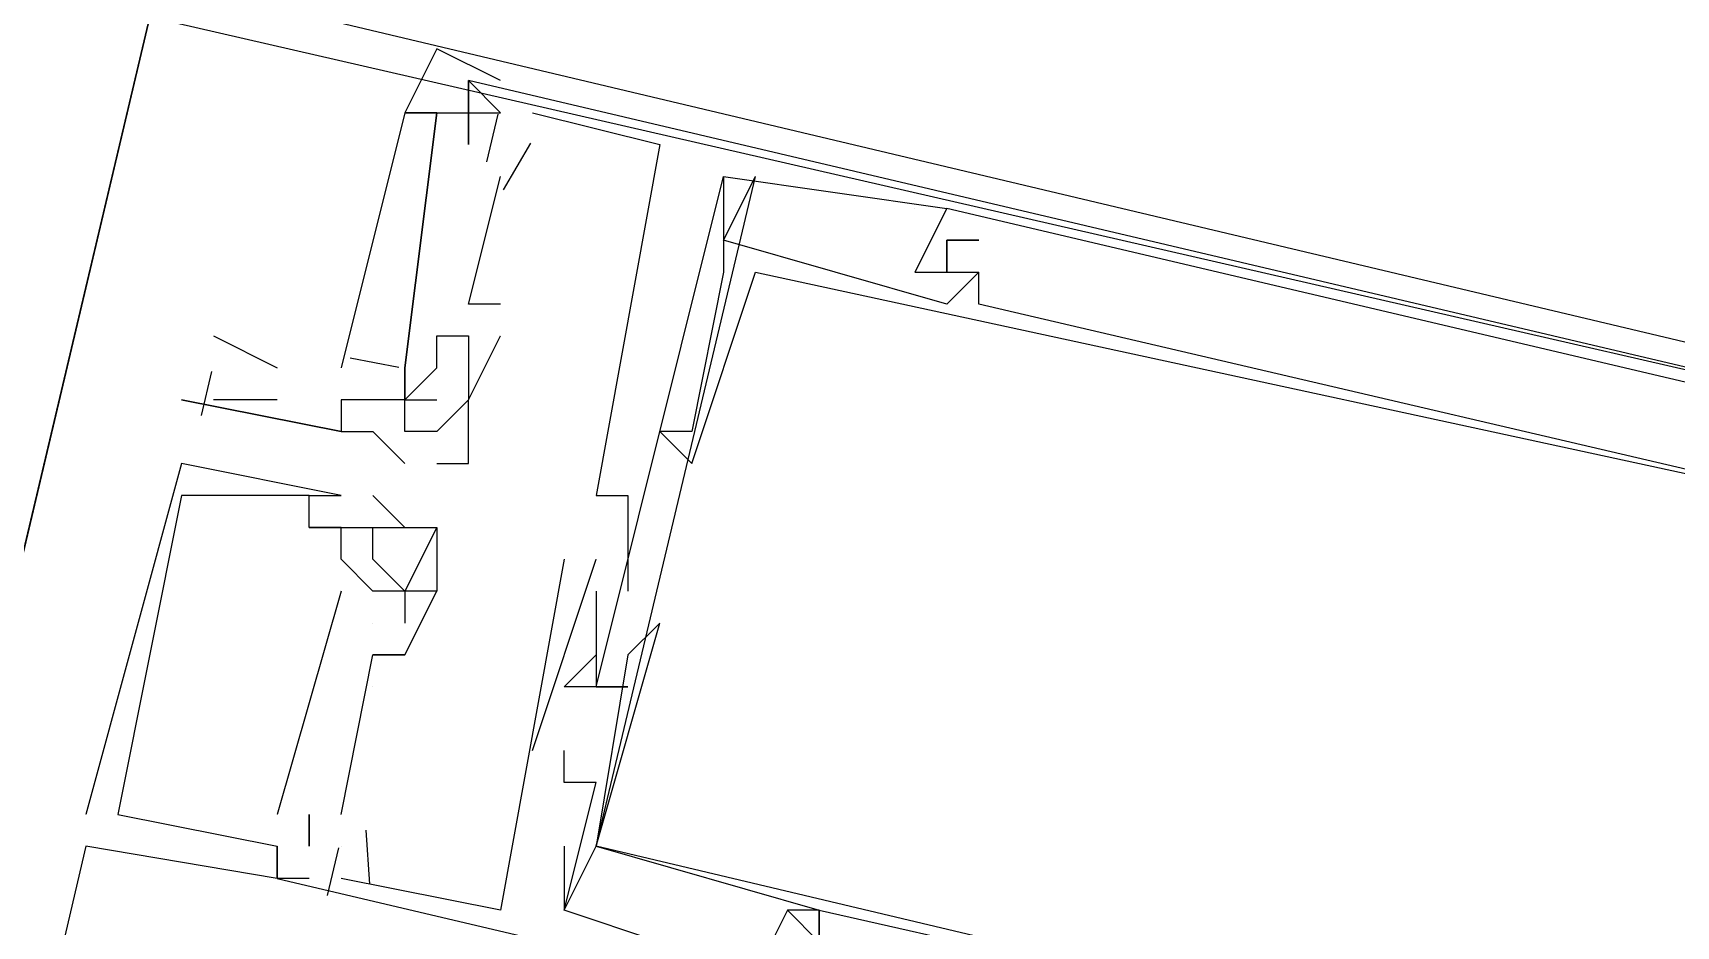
# Model space of a CAD drawing. Header units: feet. Extents: x -84 to 198, y -22 to 181.
# Drawn here: x 38.511 to 39.198, y 107.144 to 107.518 of the extents above; entities that cross this region are included whole.
import ezdxf

# ---------------------------------------------------------------- set-up
doc = ezdxf.new("R2010")
doc.units = ezdxf.units.FT
doc.layers.add('A-LINEA', color=7, linetype='CONTINUOUS')

msp = doc.modelspace()

# ---------------------------------------------------------------- linework, layer by layer
at = {"layer": 'A-LINEA'}
for p, q in [((38.6933, 107.4978), (38.6933, 107.4978)), ((38.6933, 107.4978), (38.6933, 107.4978)), ((38.6933, 107.4978), (38.6933, 107.4978)), ((38.6933, 107.4978), (38.6933, 107.4978)), ((38.6933, 107.4978), (38.6933, 107.4978)), ((38.6933, 107.4978), (38.6933, 107.4978)), ((38.6933, 107.4978), (38.6933, 107.4978)), ((38.68, 107.4844), (38.68, 107.4844)), ((38.68, 107.4844), (38.68, 107.4844)), ((38.68, 107.4844), (38.68, 107.4844)), ((38.6933, 107.4844), (38.6933, 107.4844)), ((38.6933, 107.4844), (38.6933, 107.4844)), ((38.6933, 107.4844), (38.6933, 107.4844)), ((38.6933, 107.4844), (38.6933, 107.4844)), ((38.6933, 107.4844), (38.6933, 107.4844)), ((38.6933, 107.4844), (38.6933, 107.4844)), ((38.701, 107.4638), (38.7057, 107.4838)), ((38.701, 107.4638), (38.7057, 107.4838)), ((38.701, 107.4638), (38.7057, 107.4838)), ((38.7067, 107.4844), (38.7067, 107.4844)), ((38.7067, 107.4844), (38.7067, 107.4844)), ((38.7067, 107.4844), (38.7067, 107.4844)), ((38.72, 107.4844), (38.72, 107.4844)), ((38.72, 107.4844), (38.72, 107.4844)), ((38.72, 107.4844), (38.72, 107.4844)), ((38.6933, 107.4711), (38.6933, 107.4711)), ((38.6933, 107.4711), (38.6933, 107.4711)), ((38.6933, 107.4711), (38.6933, 107.4711)), ((38.7079, 107.4521), (38.7194, 107.4716)), ((38.7079, 107.4521), (38.7194, 107.4716)), ((38.7079, 107.4521), (38.7194, 107.4716)), ((38.7733, 107.4711), (38.7733, 107.4711)), ((38.7733, 107.4711), (38.7733, 107.4711)), ((38.7733, 107.4711), (38.7733, 107.4711)), ((38.7067, 107.4578), (38.7067, 107.4578)), ((38.7067, 107.4578), (38.7067, 107.4578)), ((38.7067, 107.4578), (38.7067, 107.4578)), ((38.7467, 107.1778), (38.8133, 107.4578)), ((38.7467, 107.1778), (38.8133, 107.4578)), ((38.7467, 107.1778), (38.8133, 107.4578)), ((38.8, 107.4311), (38.8133, 107.4578)), ((38.8, 107.4578), (38.8, 107.4578)), ((38.8, 107.4578), (38.8, 107.4578)), ((38.8, 107.4311), (38.8133, 107.4578)), ((38.8, 107.4578), (38.8, 107.4578)), ((38.8, 107.4578), (38.8, 107.4578)), ((38.8, 107.4311), (38.8133, 107.4578)), ((38.8, 107.4578), (38.8, 107.4578)), ((38.8, 107.4578), (38.8, 107.4578)), ((38.8133, 107.4578), (38.8133, 107.4578)), ((38.8133, 107.4578), (38.8133, 107.4578)), ((38.8133, 107.4578), (38.8133, 107.4578)), ((38.88, 107.4444), (38.88, 107.4444)), ((38.88, 107.4444), (38.88, 107.4444)), ((38.88, 107.4444), (38.88, 107.4444)), ((38.8933, 107.4444), (38.8933, 107.4444)), ((38.8933, 107.4444), (38.8933, 107.4444)), ((38.8933, 107.4444), (38.8933, 107.4444)), ((38.8933, 107.4444), (38.8933, 107.4444)), ((38.8933, 107.4444), (38.8933, 107.4444)), ((38.8933, 107.4444), (38.8933, 107.4444)), ((38.8, 107.4311), (38.8, 107.4311)), ((38.8, 107.4311), (38.8, 107.4311)), ((38.8, 107.4311), (38.8, 107.4311)), ((38.8, 107.4311), (38.8, 107.4311)), ((38.8, 107.4311), (38.8, 107.4311)), ((38.8, 107.4311), (38.8, 107.4311)), ((38.8933, 107.4311), (38.8933, 107.4311)), ((38.8933, 107.4311), (38.9067, 107.4311)), ((38.8933, 107.4311), (38.8933, 107.4311)), ((38.8933, 107.4311), (38.8933, 107.4311)), ((38.8933, 107.4311), (38.9067, 107.4311)), ((38.8933, 107.4311), (38.8933, 107.4311)), ((38.8933, 107.4311), (38.8933, 107.4311)), ((38.8933, 107.4311), (38.9067, 107.4311)), ((38.8933, 107.4311), (38.8933, 107.4311)), ((38.9067, 107.4311), (38.9067, 107.4311)), ((38.9067, 107.4311), (38.9067, 107.4311)), ((38.9067, 107.4311), (38.9067, 107.4311)), ((38.8, 107.4178), (38.8, 107.4178)), ((38.8, 107.4178), (38.8, 107.4178)), ((38.8, 107.4178), (38.8, 107.4178)), ((38.8133, 107.4178), (38.8133, 107.4178)), ((38.8133, 107.4178), (38.8133, 107.4178)), ((38.8133, 107.4178), (38.8133, 107.4178)), ((38.88, 107.4178), (38.88, 107.4178)), ((38.88, 107.4178), (38.88, 107.4178)), ((38.88, 107.4178), (38.88, 107.4178)), ((38.8933, 107.4178), (38.8933, 107.4178)), ((38.8933, 107.4178), (38.8933, 107.4178)), ((38.8933, 107.4178), (38.8933, 107.4178)), ((38.8933, 107.4178), (38.8933, 107.4178)), ((38.8933, 107.4178), (38.8933, 107.4178)), ((38.8933, 107.4178), (38.8933, 107.4178)), ((38.9067, 107.4178), (38.9067, 107.4178)), ((38.9067, 107.4178), (38.9067, 107.4178)), ((38.9067, 107.4178), (38.9067, 107.4178)), ((38.9067, 107.4178), (38.9067, 107.4178)), ((38.9067, 107.4178), (38.9067, 107.4178)), ((38.9067, 107.4178), (38.9067, 107.4178)), ((38.6933, 107.4044), (38.6933, 107.4044)), ((38.6933, 107.4044), (38.6933, 107.4044)), ((38.6933, 107.4044), (38.6933, 107.4044)), ((38.7067, 107.4044), (38.7067, 107.4044)), ((38.7067, 107.4044), (38.7067, 107.4044)), ((38.7067, 107.4044), (38.7067, 107.4044)), ((38.8933, 107.4044), (38.8933, 107.4044)), ((38.8933, 107.4044), (38.8933, 107.4044)), ((38.8933, 107.4044), (38.8933, 107.4044)), ((38.9067, 107.4044), (38.9067, 107.4044)), ((38.9067, 107.4044), (38.9067, 107.4044)), ((38.9067, 107.4044), (38.9067, 107.4044)), ((38.5867, 107.3911), (38.6133, 107.3778)), ((38.68, 107.3911), (38.68, 107.3911)), ((38.68, 107.3911), (38.68, 107.3911)), ((38.68, 107.3911), (38.68, 107.3911)), ((38.6933, 107.3911), (38.6933, 107.3911)), ((38.6933, 107.3911), (38.6933, 107.3911)), ((38.6933, 107.3911), (38.6933, 107.3911)), ((38.7067, 107.3911), (38.7067, 107.3911)), ((38.7067, 107.3911), (38.7067, 107.3911)), ((38.7067, 107.3911), (38.7067, 107.3911)), ((38.6438, 107.382), (38.6641, 107.378)), ((38.6438, 107.382), (38.6641, 107.378)), ((38.6438, 107.382), (38.6641, 107.378)), ((38.5817, 107.3579), (38.586, 107.3762)), ((38.6133, 107.3778), (38.6133, 107.3778)), ((38.6667, 107.3778), (38.6667, 107.3778)), ((38.6667, 107.3778), (38.6667, 107.3778)), ((38.6667, 107.3778), (38.6667, 107.3778)), ((38.6667, 107.3778), (38.6667, 107.3778)), ((38.68, 107.3778), (38.6667, 107.3644)), ((38.6667, 107.3778), (38.6667, 107.3778)), ((38.6667, 107.3778), (38.6667, 107.3778)), ((38.6667, 107.3778), (38.6667, 107.3778)), ((38.68, 107.3778), (38.6667, 107.3644)), ((38.6667, 107.3778), (38.6667, 107.3778)), ((38.6667, 107.3778), (38.6667, 107.3778)), ((38.6667, 107.3778), (38.6667, 107.3778)), ((38.68, 107.3778), (38.6667, 107.3644)), ((38.6667, 107.3778), (38.6667, 107.3778)), ((38.6667, 107.3778), (38.6667, 107.3778)), ((38.68, 107.3778), (38.68, 107.3778)), ((38.68, 107.3778), (38.68, 107.3778)), ((38.68, 107.3778), (38.68, 107.3778)), ((38.6933, 107.3778), (38.6933, 107.3778)), ((38.6933, 107.3778), (38.6933, 107.3778)), ((38.6933, 107.3778), (38.6933, 107.3778)), ((38.5733, 107.3644), (38.5733, 107.3644)), ((38.6133, 107.3644), (38.5867, 107.3644)), ((38.64, 107.3644), (38.64, 107.3644)), ((38.6533, 107.3644), (38.6533, 107.3644)), ((38.6533, 107.3644), (38.6533, 107.3644)), ((38.6667, 107.3644), (38.6667, 107.3644)), ((38.6667, 107.3644), (38.6667, 107.3644)), ((38.6667, 107.3644), (38.6667, 107.3644)), ((38.6667, 107.3644), (38.6667, 107.3644)), ((38.6667, 107.3644), (38.6667, 107.3644)), ((38.6667, 107.3644), (38.6667, 107.3644)), ((38.6667, 107.3644), (38.6667, 107.3644)), ((38.6667, 107.3644), (38.6667, 107.3644)), ((38.68, 107.3644), (38.68, 107.3644)), ((38.68, 107.3644), (38.68, 107.3644)), ((38.68, 107.3644), (38.68, 107.3644)), ((38.6933, 107.3644), (38.6933, 107.3644)), ((38.6933, 107.3644), (38.6933, 107.3644)), ((38.6933, 107.3644), (38.6933, 107.3644)), ((38.6933, 107.3644), (38.6933, 107.3644)), ((38.6933, 107.3644), (38.6933, 107.3644)), ((38.64, 107.3511), (38.64, 107.3511)), ((38.64, 107.3511), (38.64, 107.3511)), ((38.6533, 107.3511), (38.6533, 107.3511)), ((38.6667, 107.3511), (38.6667, 107.3511)), ((38.68, 107.3511), (38.68, 107.3511)), ((38.7733, 107.3511), (38.7733, 107.3511)), ((38.7733, 107.3511), (38.7733, 107.3511)), ((38.7733, 107.3511), (38.7733, 107.3511)), ((38.7867, 107.3511), (38.7867, 107.3511)), ((38.7867, 107.3511), (38.7867, 107.3511)), ((38.7867, 107.3511), (38.7867, 107.3511)), ((38.5733, 107.3378), (38.5733, 107.3378)), ((38.5733, 107.3378), (38.5733, 107.3378)), ((38.5733, 107.3378), (38.5733, 107.3378)), ((38.6667, 107.3378), (38.6667, 107.3378)), ((38.68, 107.3378), (38.68, 107.3378)), ((38.6933, 107.3378), (38.6933, 107.3378)), ((38.7867, 107.3378), (38.7867, 107.3378)), ((38.7867, 107.3378), (38.7867, 107.3378)), ((38.7867, 107.3378), (38.7867, 107.3378)), ((38.5733, 107.3244), (38.5733, 107.3244)), ((38.5733, 107.3244), (38.5733, 107.3244)), ((38.5733, 107.3244), (38.5733, 107.3244)), ((38.6267, 107.3244), (38.6267, 107.3244)), ((38.6267, 107.3244), (38.6267, 107.3244)), ((38.6267, 107.3244), (38.6267, 107.3244)), ((38.6267, 107.3244), (38.6267, 107.3244)), ((38.6267, 107.3244), (38.6267, 107.3244)), ((38.6267, 107.3244), (38.6267, 107.3244)), ((38.64, 107.3244), (38.64, 107.3244)), ((38.64, 107.3244), (38.64, 107.3244)), ((38.64, 107.3244), (38.64, 107.3244)), ((38.6533, 107.3244), (38.6533, 107.3244)), ((38.6533, 107.3244), (38.6533, 107.3244)), ((38.6533, 107.3244), (38.6533, 107.3244)), ((38.7467, 107.3244), (38.7467, 107.3244)), ((38.7467, 107.3244), (38.7467, 107.3244)), ((38.7467, 107.3244), (38.7467, 107.3244)), ((38.76, 107.3244), (38.76, 107.3244)), ((38.76, 107.3244), (38.76, 107.3244)), ((38.76, 107.3244), (38.76, 107.3244)), ((38.6267, 107.3111), (38.6267, 107.3111)), ((38.6267, 107.3111), (38.6267, 107.3111)), ((38.6267, 107.3111), (38.6267, 107.3111)), ((38.6267, 107.3111), (38.6267, 107.3111)), ((38.6267, 107.3111), (38.6267, 107.3111)), ((38.6267, 107.3111), (38.6267, 107.3111)), ((38.64, 107.3111), (38.64, 107.3111)), ((38.64, 107.3111), (38.64, 107.3111)), ((38.64, 107.3111), (38.64, 107.3111)), ((38.64, 107.3111), (38.64, 107.3111)), ((38.64, 107.3111), (38.64, 107.3111)), ((38.64, 107.3111), (38.64, 107.3111)), ((38.64, 107.3111), (38.64, 107.3111)), ((38.64, 107.3111), (38.64, 107.3111)), ((38.64, 107.3111), (38.64, 107.3111)), ((38.6533, 107.3111), (38.6533, 107.3111)), ((38.6533, 107.3111), (38.6533, 107.3111)), ((38.6533, 107.3111), (38.6533, 107.3111)), ((38.6533, 107.3111), (38.6533, 107.3111)), ((38.6533, 107.3111), (38.6533, 107.3111)), ((38.6533, 107.3111), (38.6533, 107.3111)), ((38.6667, 107.3111), (38.6667, 107.3111)), ((38.6667, 107.3111), (38.6667, 107.3111)), ((38.6667, 107.3111), (38.6667, 107.3111)), ((38.6667, 107.3111), (38.6667, 107.3111)), ((38.6667, 107.3111), (38.6667, 107.3111)), ((38.6667, 107.3111), (38.6667, 107.3111)), ((38.68, 107.3111), (38.68, 107.3111)), ((38.68, 107.3111), (38.68, 107.3111)), ((38.68, 107.3111), (38.68, 107.3111)), ((38.68, 107.3111), (38.68, 107.3111)), ((38.68, 107.3111), (38.68, 107.3111)), ((38.68, 107.3111), (38.68, 107.3111)), ((38.6533, 107.2844), (38.64, 107.2978)), ((38.64, 107.2978), (38.64, 107.2978)), ((38.64, 107.2978), (38.64, 107.2978)), ((38.6533, 107.2844), (38.64, 107.2978)), ((38.64, 107.2978), (38.64, 107.2978)), ((38.64, 107.2978), (38.64, 107.2978)), ((38.6533, 107.2844), (38.64, 107.2978)), ((38.64, 107.2978), (38.64, 107.2978)), ((38.64, 107.2978), (38.64, 107.2978)), ((38.6533, 107.2978), (38.6533, 107.2978)), ((38.6533, 107.2978), (38.6533, 107.2978)), ((38.6533, 107.2978), (38.6533, 107.2978)), ((38.72, 107.2178), (38.7467, 107.2978)), ((38.72, 107.2178), (38.7467, 107.2978)), ((38.72, 107.2178), (38.7467, 107.2978)), ((38.7333, 107.2978), (38.7333, 107.2978)), ((38.7333, 107.2978), (38.7333, 107.2978)), ((38.7333, 107.2978), (38.7333, 107.2978)), ((38.7467, 107.2978), (38.7467, 107.2978)), ((38.7467, 107.2978), (38.7467, 107.2978)), ((38.7467, 107.2978), (38.7467, 107.2978)), ((38.64, 107.2844), (38.6133, 107.1911)), ((38.64, 107.2844), (38.6133, 107.1911)), ((38.64, 107.2844), (38.6133, 107.1911)), ((38.64, 107.2844), (38.64, 107.2844)), ((38.64, 107.2844), (38.64, 107.2844)), ((38.64, 107.2844), (38.64, 107.2844)), ((38.6533, 107.2844), (38.6533, 107.2844)), ((38.6533, 107.2844), (38.6533, 107.2844)), ((38.6533, 107.2844), (38.6533, 107.2844)), ((38.6533, 107.2844), (38.6533, 107.2844)), ((38.6533, 107.2844), (38.6533, 107.2844)), ((38.6533, 107.2844), (38.6533, 107.2844)), ((38.6667, 107.2844), (38.6667, 107.2844)), ((38.6667, 107.2844), (38.6667, 107.2844)), ((38.6667, 107.2844), (38.6667, 107.2844)), ((38.6667, 107.2844), (38.6667, 107.2844)), ((38.6667, 107.2844), (38.6667, 107.2844)), ((38.6667, 107.2844), (38.6667, 107.2844)), ((38.6667, 107.2844), (38.6667, 107.2844)), ((38.6667, 107.2844), (38.6667, 107.2844)), ((38.6667, 107.2844), (38.6667, 107.2844)), ((38.68, 107.2844), (38.68, 107.2844)), ((38.68, 107.2844), (38.68, 107.2844)), ((38.68, 107.2844), (38.68, 107.2844)), ((38.68, 107.2844), (38.68, 107.2844)), ((38.68, 107.2844), (38.68, 107.2844)), ((38.68, 107.2844), (38.68, 107.2844)), ((38.7467, 107.2844), (38.7467, 107.2844)), ((38.7467, 107.2844), (38.7467, 107.2844)), ((38.7467, 107.2844), (38.7467, 107.2844)), ((38.76, 107.2844), (38.76, 107.2844)), ((38.76, 107.2844), (38.76, 107.2844)), ((38.76, 107.2844), (38.76, 107.2844)), ((38.6533, 107.2711), (38.6533, 107.2711)), ((38.6533, 107.2711), (38.6533, 107.2711)), ((38.6533, 107.2711), (38.6533, 107.2711)), ((38.6533, 107.2711), (38.6533, 107.2711)), ((38.6533, 107.2711), (38.6533, 107.2711)), ((38.6533, 107.2711), (38.6533, 107.2711)), ((38.6667, 107.2711), (38.6667, 107.2711)), ((38.6667, 107.2711), (38.6667, 107.2711)), ((38.6667, 107.2711), (38.6667, 107.2711)), ((38.7467, 107.2711), (38.7467, 107.2711)), ((38.7467, 107.2711), (38.7467, 107.2711)), ((38.7467, 107.2711), (38.7467, 107.2711)), ((38.7733, 107.2711), (38.7733, 107.2711)), ((38.7733, 107.2711), (38.7733, 107.2711)), ((38.7733, 107.2711), (38.7733, 107.2711)), ((38.64, 107.1911), (38.6533, 107.2578)), ((38.64, 107.1911), (38.6533, 107.2578)), ((38.64, 107.1911), (38.6533, 107.2578)), ((38.6533, 107.2578), (38.6533, 107.2578)), ((38.6533, 107.2578), (38.6533, 107.2578)), ((38.6533, 107.2578), (38.6533, 107.2578)), ((38.6533, 107.2578), (38.6533, 107.2578)), ((38.6533, 107.2578), (38.6533, 107.2578)), ((38.6533, 107.2578), (38.6533, 107.2578)), ((38.6667, 107.2578), (38.6667, 107.2578)), ((38.6667, 107.2578), (38.6667, 107.2578)), ((38.6667, 107.2578), (38.6667, 107.2578)), ((38.6667, 107.2578), (38.6667, 107.2578)), ((38.6667, 107.2578), (38.6667, 107.2578)), ((38.6667, 107.2578), (38.6667, 107.2578)), ((38.7467, 107.2578), (38.7467, 107.2578)), ((38.7467, 107.2578), (38.7467, 107.2578)), ((38.7467, 107.2578), (38.7467, 107.2578)), ((38.76, 107.2578), (38.76, 107.2578)), ((38.76, 107.2578), (38.76, 107.2578)), ((38.76, 107.2578), (38.76, 107.2578)), ((38.6533, 107.2444), (38.6533, 107.2444)), ((38.6533, 107.2444), (38.6533, 107.2444)), ((38.6533, 107.2444), (38.6533, 107.2444)), ((38.7333, 107.2444), (38.7333, 107.2444)), ((38.7333, 107.2444), (38.7333, 107.2444)), ((38.7333, 107.2444), (38.7333, 107.2444)), ((38.7333, 107.2444), (38.7333, 107.2444)), ((38.7333, 107.2444), (38.7333, 107.2444)), ((38.7333, 107.2444), (38.7333, 107.2444)), ((38.7333, 107.2444), (38.7333, 107.2444)), ((38.7333, 107.2444), (38.7333, 107.2444)), ((38.7333, 107.2444), (38.7333, 107.2444)), ((38.7467, 107.2444), (38.7467, 107.2444)), ((38.7467, 107.2444), (38.7467, 107.2444)), ((38.7467, 107.2444), (38.7467, 107.2444)), ((38.7467, 107.2444), (38.7467, 107.2444)), ((38.7467, 107.2444), (38.7467, 107.2444)), ((38.7467, 107.2444), (38.7467, 107.2444)), ((38.7467, 107.2444), (38.7467, 107.2444)), ((38.7467, 107.2444), (38.7467, 107.2444)), ((38.7467, 107.2444), (38.7467, 107.2444)), ((38.7467, 107.2444), (38.7467, 107.2444)), ((38.7467, 107.2444), (38.7467, 107.2444)), ((38.7467, 107.2444), (38.7467, 107.2444)), ((38.76, 107.2444), (38.76, 107.2444)), ((38.76, 107.2444), (38.76, 107.2444)), ((38.76, 107.2444), (38.76, 107.2444)), ((38.76, 107.2444), (38.76, 107.2444)), ((38.76, 107.2444), (38.76, 107.2444)), ((38.76, 107.2444), (38.76, 107.2444)), ((38.72, 107.2178), (38.72, 107.2178)), ((38.72, 107.2178), (38.72, 107.2178)), ((38.72, 107.2178), (38.72, 107.2178)), ((38.7333, 107.2178), (38.7333, 107.2178)), ((38.7333, 107.2178), (38.7333, 107.2178)), ((38.7333, 107.2178), (38.7333, 107.2178)), ((38.7333, 107.2044), (38.7333, 107.2044)), ((38.7333, 107.2044), (38.7333, 107.2044)), ((38.7333, 107.2044), (38.7333, 107.2044)), ((38.7467, 107.2044), (38.7467, 107.2044)), ((38.7467, 107.2044), (38.7467, 107.2044)), ((38.7467, 107.2044), (38.7467, 107.2044)), ((38.5333, 107.1911), (38.5333, 107.1911)), ((38.5333, 107.1911), (38.5333, 107.1911)), ((38.5333, 107.1911), (38.5333, 107.1911)), ((38.5467, 107.1911), (38.5467, 107.1911)), ((38.5467, 107.1911), (38.5467, 107.1911)), ((38.5467, 107.1911), (38.5467, 107.1911)), ((38.6133, 107.1911), (38.6133, 107.1911)), ((38.6133, 107.1911), (38.6133, 107.1911)), ((38.6133, 107.1911), (38.6133, 107.1911)), ((38.6267, 107.1911), (38.6267, 107.1911)), ((38.6267, 107.1911), (38.6267, 107.1911)), ((38.6267, 107.1911), (38.6267, 107.1911)), ((38.64, 107.1911), (38.64, 107.1911)), ((38.64, 107.1911), (38.64, 107.1911)), ((38.64, 107.1911), (38.64, 107.1911)), ((38.6521, 107.162), (38.6505, 107.1846)), ((38.6521, 107.162), (38.6505, 107.1846)), ((38.6521, 107.162), (38.6505, 107.1846)), ((38.5333, 107.1778), (36.7867, 99.7511)), ((38.5333, 107.1778), (38.5333, 107.1778)), ((38.5333, 107.1778), (38.5333, 107.1778)), ((38.5333, 107.1778), (38.5333, 107.1778)), ((38.6133, 107.1778), (38.6133, 107.1778)), ((38.6133, 107.1778), (38.6133, 107.1778)), ((38.6133, 107.1778), (38.6133, 107.1778)), ((38.6133, 107.1778), (38.6133, 107.1778)), ((38.6133, 107.1778), (38.6133, 107.1778)), ((38.6133, 107.1778), (38.6133, 107.1778)), ((38.6133, 107.1778), (38.6133, 107.1778)), ((38.6133, 107.1778), (38.6133, 107.1778)), ((38.6133, 107.1778), (38.6133, 107.1778)), ((38.6133, 107.1778), (38.6133, 107.1778)), ((38.6133, 107.1778), (38.6133, 107.1778)), ((38.6133, 107.1778), (38.6133, 107.1778)), ((38.6267, 107.1778), (38.6267, 107.1778)), ((38.6267, 107.1778), (38.6267, 107.1778)), ((38.6267, 107.1778), (38.6267, 107.1778)), ((38.6267, 107.1778), (38.6267, 107.1778)), ((38.6267, 107.1778), (38.6267, 107.1778)), ((38.6267, 107.1778), (38.6267, 107.1778)), ((38.6343, 107.1572), (38.6391, 107.1772)), ((38.6343, 107.1572), (38.6391, 107.1772)), ((38.6343, 107.1572), (38.6391, 107.1772)), ((38.64, 107.1778), (38.64, 107.1778)), ((38.64, 107.1778), (38.64, 107.1778)), ((38.64, 107.1778), (38.64, 107.1778)), ((38.7333, 107.1778), (38.7333, 107.1511)), ((38.7333, 107.1778), (38.7333, 107.1778)), ((38.7333, 107.1778), (38.7333, 107.1511)), ((38.7333, 107.1778), (38.7333, 107.1778)), ((38.7333, 107.1778), (38.7333, 107.1511)), ((38.7333, 107.1778), (38.7333, 107.1778)), ((38.7467, 107.1778), (38.7467, 107.1778)), ((38.7467, 107.1778), (38.7467, 107.1778)), ((38.7467, 107.1778), (38.7467, 107.1778)), ((38.7467, 107.1778), (38.7467, 107.1778)), ((38.7467, 107.1778), (38.7467, 107.1778)), ((38.7467, 107.1778), (38.7467, 107.1778)), ((38.7467, 107.1778), (38.7467, 107.1778)), ((38.7467, 107.1778), (38.7467, 107.1778)), ((38.7467, 107.1778), (38.7467, 107.1778)), ((38.6133, 107.1644), (38.6133, 107.1644)), ((38.6133, 107.1644), (38.6133, 107.1644)), ((38.6133, 107.1644), (38.6133, 107.1644)), ((38.6133, 107.1644), (38.6133, 107.1644)), ((38.6133, 107.1644), (38.6133, 107.1644)), ((38.6133, 107.1644), (38.6133, 107.1644)), ((38.6133, 107.1644), (38.6133, 107.1644)), ((38.6133, 107.1644), (38.6133, 107.1644)), ((38.6133, 107.1644), (38.6133, 107.1644)), ((38.6267, 107.1644), (38.6267, 107.1644)), ((38.6267, 107.1644), (38.6267, 107.1644)), ((38.6267, 107.1644), (38.6267, 107.1644)), ((38.64, 107.1644), (38.64, 107.1644)), ((38.64, 107.1644), (38.64, 107.1644)), ((38.64, 107.1644), (38.64, 107.1644)), ((38.7067, 107.1511), (38.7067, 107.1511)), ((38.7067, 107.1511), (38.7067, 107.1511)), ((38.7067, 107.1511), (38.7067, 107.1511)), ((38.7333, 107.1511), (38.7333, 107.1511)), ((38.7333, 107.1511), (38.7333, 107.1511)), ((38.7333, 107.1511), (38.7333, 107.1511)), ((38.7333, 107.1511), (38.7333, 107.1511)), ((38.7333, 107.1511), (38.7333, 107.1511)), ((38.7333, 107.1511), (38.7333, 107.1511)), ((38.7333, 107.1511), (38.7333, 107.1511)), ((38.7333, 107.1511), (38.7333, 107.1511)), ((38.7333, 107.1511), (38.7333, 107.1511)), ((38.8267, 107.1511), (38.8267, 107.1511)), ((38.8267, 107.1511), (38.8267, 107.1511)), ((38.8267, 107.1511), (38.8267, 107.1511)), ((38.8267, 107.1511), (38.8267, 107.1511)), ((38.8267, 107.1511), (38.8267, 107.1511)), ((38.8267, 107.1511), (38.8267, 107.1511)), ((38.84, 107.1511), (38.84, 107.1511)), ((38.84, 107.1511), (38.84, 107.1511)), ((38.84, 107.1511), (38.84, 107.1511)), ((38.84, 107.1511), (38.84, 107.1511)), ((38.84, 107.1511), (38.84, 107.1511)), ((38.84, 107.1511), (38.84, 107.1511)), ((38.84, 107.1511), (38.84, 107.1511)), ((38.84, 107.1511), (38.84, 107.1511)), ((38.84, 107.1511), (38.84, 107.1511))]:
    msp.add_line(p, q, dxfattribs=at)
for points in [[(28.68, 83.8711), (32.7333, 82.9111), (38.56, 107.5244), (34.5067, 108.4844)], [(38.56, 107.5244), (39.3733, 107.3378), (39.56, 108.1511), (38.7467, 108.3378), (38.56, 107.5244)], [(38.5733, 107.5378), (39.36, 107.3511), (39.5467, 108.1378), (38.76, 108.3244), (38.5733, 107.5378)], [(38.56, 107.5244), (35.6533, 95.2311), (29.1867, 96.7644)], [(38.7067, 107.4978), (38.68, 107.5111), (38.6667, 107.4844), (38.6933, 107.4844), (38.6933, 107.4711), (38.6933, 107.4844), (38.7067, 107.4844)], [(38.6933, 107.4978), (38.6933, 107.4844), (38.6933, 107.4978)], [(39.2667, 107.1111), (39.2933, 107.1111), (39.3067, 107.1911), (39.3333, 107.1911), (39.3733, 107.3378), (38.6933, 107.4978)], [(38.6933, 107.4844), (38.6933, 107.4978), (38.7067, 107.4844)], [(39.2667, 107.1111), (39.2933, 107.1111), (39.3067, 107.1911), (39.3333, 107.1911), (39.3733, 107.3378), (38.6933, 107.4978)], [(38.6933, 107.4844), (38.6933, 107.4978), (38.7067, 107.4844)], [(39.2667, 107.1111), (39.2933, 107.1111), (39.3067, 107.1911), (39.3333, 107.1911), (39.3733, 107.3378), (38.6933, 107.4978)], [(38.6933, 107.4844), (38.6933, 107.4978), (38.7067, 107.4844)], [(38.6667, 107.3778), (38.68, 107.4844), (38.6667, 107.4844), (38.64, 107.3778)], [(38.6667, 107.3778), (38.68, 107.4844), (38.6667, 107.4844), (38.64, 107.3778)], [(38.6667, 107.3778), (38.68, 107.4844), (38.6667, 107.4844), (38.64, 107.3778)], [(38.68, 107.4844), (38.6667, 107.3778), (38.6667, 107.3644)], [(38.68, 107.4844), (38.6667, 107.3778), (38.6667, 107.3644)], [(38.68, 107.4844), (38.6667, 107.3778), (38.6667, 107.3644)], [(38.6933, 107.4711), (38.6933, 107.4711), (38.6933, 107.4844)], [(38.6933, 107.4711), (38.6933, 107.4711), (38.6933, 107.4844)], [(38.6933, 107.4711), (38.6933, 107.4711), (38.6933, 107.4844)], [(38.72, 107.4844), (38.7733, 107.4711), (38.7467, 107.3244), (38.76, 107.3244), (38.76, 107.2844)], [(38.72, 107.4844), (38.7733, 107.4711), (38.7467, 107.3244), (38.76, 107.3244), (38.76, 107.2844)], [(38.72, 107.4844), (38.7733, 107.4711), (38.7467, 107.3244), (38.76, 107.3244), (38.76, 107.2844)], [(38.7067, 107.4044), (38.6933, 107.4044), (38.7067, 107.4578)], [(38.7067, 107.4044), (38.6933, 107.4044), (38.7067, 107.4578)], [(38.7067, 107.4044), (38.6933, 107.4044), (38.7067, 107.4578)], [(38.7467, 107.2444), (38.8, 107.4578), (38.8933, 107.4444)], [(38.7467, 107.2444), (38.8, 107.4578), (38.8933, 107.4444)], [(38.7467, 107.2444), (38.8, 107.4578), (38.8933, 107.4444)], [(38.8, 107.4578), (38.8, 107.4311), (38.8, 107.4178), (38.7867, 107.3511), (38.7733, 107.3511), (38.7867, 107.3378), (38.7867, 107.3378), (38.8133, 107.4178), (39.3067, 107.3111)], [(38.8, 107.4578), (38.8, 107.4311), (38.8, 107.4178), (38.7867, 107.3511), (38.7733, 107.3511), (38.7867, 107.3378), (38.7867, 107.3378), (38.8133, 107.4178), (39.3067, 107.3111)], [(38.8, 107.4578), (38.8, 107.4311), (38.8, 107.4178), (38.7867, 107.3511), (38.7733, 107.3511), (38.7867, 107.3378), (38.7867, 107.3378), (38.8133, 107.4178), (39.3067, 107.3111)], [(39.32, 107.3244), (39.3467, 107.3111), (39.3467, 107.3378), (38.8933, 107.4444), (38.88, 107.4178), (38.8933, 107.4178), (38.8933, 107.4311)], [(39.32, 107.3244), (39.3467, 107.3111), (39.3467, 107.3378), (38.8933, 107.4444), (38.88, 107.4178), (38.8933, 107.4178), (38.8933, 107.4311)], [(39.32, 107.3244), (39.3467, 107.3111), (39.3467, 107.3378), (38.8933, 107.4444), (38.88, 107.4178), (38.8933, 107.4178), (38.8933, 107.4311)], [(38.9067, 107.4311), (38.8933, 107.4311), (38.8933, 107.4178), (38.9067, 107.4178), (38.8933, 107.4044), (38.8, 107.4311)], [(38.9067, 107.4311), (38.8933, 107.4311), (38.8933, 107.4178), (38.9067, 107.4178), (38.8933, 107.4044), (38.8, 107.4311)], [(38.9067, 107.4311), (38.8933, 107.4311), (38.8933, 107.4178), (38.9067, 107.4178), (38.8933, 107.4044), (38.8, 107.4311)], [(39.3467, 107.3378), (39.3333, 107.3244), (39.3067, 107.3244), (39.3067, 107.3111), (38.9067, 107.4044), (38.9067, 107.4178)], [(38.9067, 107.4044), (38.9067, 107.4178), (38.9067, 107.4178)], [(39.3467, 107.3378), (39.3333, 107.3244), (39.3067, 107.3244), (39.3067, 107.3111), (38.9067, 107.4044), (38.9067, 107.4178)], [(38.9067, 107.4044), (38.9067, 107.4178), (38.9067, 107.4178)], [(39.3467, 107.3378), (39.3333, 107.3244), (39.3067, 107.3244), (39.3067, 107.3111), (38.9067, 107.4044), (38.9067, 107.4178)], [(38.9067, 107.4044), (38.9067, 107.4178), (38.9067, 107.4178)], [(38.68, 107.3778), (38.68, 107.3911), (38.6933, 107.3911), (38.6933, 107.3778), (38.6933, 107.3644), (38.7067, 107.3911)], [(38.68, 107.3778), (38.68, 107.3911), (38.6933, 107.3911), (38.6933, 107.3778), (38.6933, 107.3644), (38.7067, 107.3911)], [(38.68, 107.3778), (38.68, 107.3911), (38.6933, 107.3911), (38.6933, 107.3778), (38.6933, 107.3644), (38.7067, 107.3911)], [(38.6667, 107.3644), (38.6667, 107.3644), (38.6667, 107.3778), (38.6667, 107.3644), (38.6533, 107.3644), (38.6533, 107.3644)], [(38.6533, 107.3644), (38.64, 107.3644), (38.64, 107.3644), (38.64, 107.3511), (38.64, 107.3511), (38.5733, 107.3644), (38.5733, 107.3644), (38.64, 107.3511), (38.6533, 107.3511), (38.6667, 107.3378)], [(38.6933, 107.3644), (38.68, 107.3511), (38.6667, 107.3511), (38.6667, 107.3644), (38.68, 107.3644)], [(38.68, 107.3378), (38.6933, 107.3378), (38.6933, 107.3644), (38.6933, 107.3644), (38.6933, 107.3644), (38.6933, 107.3644), (38.6933, 107.3644)], [(38.64, 107.3111), (38.6267, 107.3111), (38.6267, 107.3244), (38.64, 107.3244), (38.5733, 107.3378), (38.5333, 107.1911)], [(38.64, 107.3111), (38.6267, 107.3111), (38.6267, 107.3244), (38.64, 107.3244), (38.5733, 107.3378), (38.5333, 107.1911)], [(38.64, 107.3111), (38.6267, 107.3111), (38.6267, 107.3244), (38.64, 107.3244), (38.5733, 107.3378), (38.5333, 107.1911)], [(38.6267, 107.3244), (38.5733, 107.3244), (38.5733, 107.3244), (38.5467, 107.1911), (38.5467, 107.1911), (38.6133, 107.1778), (38.6133, 107.1644), (38.5333, 107.1778), (38.5333, 107.1778)], [(38.6267, 107.3244), (38.5733, 107.3244), (38.5733, 107.3244), (38.5467, 107.1911), (38.5467, 107.1911), (38.6133, 107.1778), (38.6133, 107.1644), (38.5333, 107.1778), (38.5333, 107.1778)], [(38.6267, 107.3244), (38.5733, 107.3244), (38.5733, 107.3244), (38.5467, 107.1911), (38.5467, 107.1911), (38.6133, 107.1778), (38.6133, 107.1644), (38.5333, 107.1778), (38.5333, 107.1778)], [(38.6533, 107.3244), (38.6667, 107.3111), (38.68, 107.3111), (38.68, 107.2844), (38.6667, 107.2844), (38.6667, 107.2844), (38.6667, 107.2844), (38.6667, 107.2844), (38.6533, 107.2844), (38.6533, 107.2844), (38.64, 107.2978), (38.64, 107.3111), (38.64, 107.3111), (38.6533, 107.3111)], [(38.6533, 107.3244), (38.6667, 107.3111), (38.68, 107.3111), (38.68, 107.2844), (38.6667, 107.2844), (38.6667, 107.2844), (38.6667, 107.2844), (38.6667, 107.2844), (38.6533, 107.2844), (38.6533, 107.2844), (38.64, 107.2978), (38.64, 107.3111), (38.64, 107.3111), (38.6533, 107.3111)], [(38.6533, 107.3244), (38.6667, 107.3111), (38.68, 107.3111), (38.68, 107.2844), (38.6667, 107.2844), (38.6667, 107.2844), (38.6667, 107.2844), (38.6667, 107.2844), (38.6533, 107.2844), (38.6533, 107.2844), (38.64, 107.2978), (38.64, 107.3111), (38.64, 107.3111), (38.6533, 107.3111)], [(38.6267, 107.3111), (38.6267, 107.3111), (38.6267, 107.3111), (38.6267, 107.3111), (38.64, 107.3111)], [(38.6267, 107.3111), (38.6267, 107.3111), (38.6267, 107.3111), (38.6267, 107.3111), (38.64, 107.3111)], [(38.6267, 107.3111), (38.6267, 107.3111), (38.6267, 107.3111), (38.6267, 107.3111), (38.64, 107.3111)], [(38.6533, 107.2978), (38.6533, 107.3111), (38.68, 107.3111)], [(38.68, 107.3111), (38.6667, 107.2844), (38.6533, 107.2978)], [(38.6533, 107.2978), (38.6533, 107.3111), (38.68, 107.3111)], [(38.68, 107.3111), (38.6667, 107.2844), (38.6533, 107.2978)], [(38.6533, 107.2978), (38.6533, 107.3111), (38.68, 107.3111)], [(38.68, 107.3111), (38.6667, 107.2844), (38.6533, 107.2978)], [(38.7333, 107.2978), (38.7067, 107.1511), (38.64, 107.1644)], [(38.7333, 107.2978), (38.7067, 107.1511), (38.64, 107.1644)], [(38.7333, 107.2978), (38.7067, 107.1511), (38.64, 107.1644)], [(38.6667, 107.2578), (38.6533, 107.2578), (38.6667, 107.2578), (38.68, 107.2844), (38.6667, 107.2844), (38.6667, 107.2711)], [(38.6667, 107.2578), (38.6533, 107.2578), (38.6667, 107.2578), (38.68, 107.2844), (38.6667, 107.2844), (38.6667, 107.2711)], [(38.6667, 107.2578), (38.6533, 107.2578), (38.6667, 107.2578), (38.68, 107.2844), (38.6667, 107.2844), (38.6667, 107.2711)], [(38.7467, 107.2844), (38.7467, 107.2711), (38.7467, 107.2444), (38.7333, 107.2444), (38.7467, 107.2578)], [(38.7467, 107.2844), (38.7467, 107.2711), (38.7467, 107.2444), (38.7333, 107.2444), (38.7467, 107.2578)], [(38.7467, 107.2844), (38.7467, 107.2711), (38.7467, 107.2444), (38.7333, 107.2444), (38.7467, 107.2578)], [(39.2533, 107.0578), (38.7467, 107.1778), (38.7733, 107.2711), (38.7733, 107.2711), (38.76, 107.2578), (38.7467, 107.1778)], [(39.2533, 107.0578), (38.7467, 107.1778), (38.7733, 107.2711), (38.7733, 107.2711), (38.76, 107.2578), (38.7467, 107.1778)], [(39.2533, 107.0578), (38.7467, 107.1778), (38.7733, 107.2711), (38.7733, 107.2711), (38.76, 107.2578), (38.7467, 107.1778)], [(38.7467, 107.2444), (38.76, 107.2444), (38.7467, 107.2444)], [(38.7467, 107.2444), (38.76, 107.2444), (38.7467, 107.2444)], [(38.7467, 107.2444), (38.76, 107.2444), (38.7467, 107.2444)], [(38.8267, 107.1511), (38.84, 107.1378), (38.84, 107.1511), (38.8267, 107.1511), (38.8133, 107.1244), (38.7333, 107.1511), (38.7467, 107.2044), (38.7333, 107.2044), (38.7333, 107.2178)], [(38.8267, 107.1511), (38.84, 107.1378), (38.84, 107.1511), (38.8267, 107.1511), (38.8133, 107.1244), (38.7333, 107.1511), (38.7467, 107.2044), (38.7333, 107.2044), (38.7333, 107.2178)], [(38.8267, 107.1511), (38.84, 107.1378), (38.84, 107.1511), (38.8267, 107.1511), (38.8133, 107.1244), (38.7333, 107.1511), (38.7467, 107.2044), (38.7333, 107.2044), (38.7333, 107.2178)], [(38.6267, 107.1778), (38.6267, 107.1911), (38.6267, 107.1778)], [(38.6267, 107.1778), (38.6267, 107.1911), (38.6267, 107.1778)], [(38.6267, 107.1778), (38.6267, 107.1911), (38.6267, 107.1778)], [(38.6267, 107.1644), (38.6133, 107.1644), (38.6133, 107.1778), (38.6133, 107.1644), (39.2933, 107.0044), (39.3333, 107.1644)], [(38.6267, 107.1644), (38.6133, 107.1644), (38.6133, 107.1778), (38.6133, 107.1644), (39.2933, 107.0044), (39.3333, 107.1644)], [(38.6267, 107.1644), (38.6133, 107.1644), (38.6133, 107.1778), (38.6133, 107.1644), (39.2933, 107.0044), (39.3333, 107.1644)], [(38.7333, 107.1511), (38.7467, 107.1778), (38.84, 107.1511), (38.84, 107.1378), (38.8267, 107.1378), (38.84, 107.1378), (38.84, 107.1511), (39.2533, 107.0578), (39.24, 107.0444), (39.2667, 107.0311)], [(38.7333, 107.1511), (38.7467, 107.1778), (38.84, 107.1511), (38.84, 107.1378), (38.8267, 107.1378), (38.84, 107.1378), (38.84, 107.1511), (39.2533, 107.0578), (39.24, 107.0444), (39.2667, 107.0311)], [(38.7333, 107.1511), (38.7467, 107.1778), (38.84, 107.1511), (38.84, 107.1378), (38.8267, 107.1378), (38.84, 107.1378), (38.84, 107.1511), (39.2533, 107.0578), (39.24, 107.0444), (39.2667, 107.0311)]]:
    msp.add_lwpolyline(points, dxfattribs=at)

doc.saveas('drawing.dxf')
